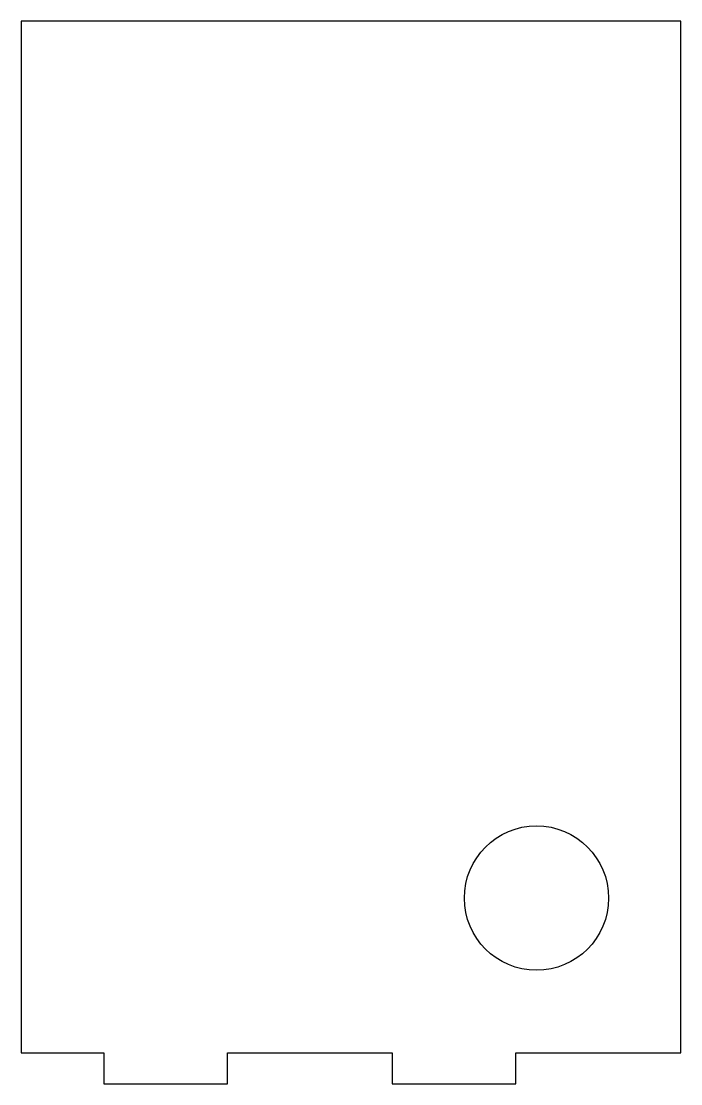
# Model space of a CAD drawing. Header units: millimetres. Extents: x 0 to 64, y 0 to 103.
import ezdxf

# ---------------------------------------------------------------- set-up
doc = ezdxf.new("R2010")
doc.units = ezdxf.units.MM
doc.layers.add('CUT', color=1, linetype='CONTINUOUS')

msp = doc.modelspace()

# ---------------------------------------------------------------- linework, layer by layer
at = {"layer": 'CUT', "color": 1}
msp.add_lwpolyline([(0, 3), (8, 3), (8, 0), (20, 0), (20, 3), (36, 3), (36, 0), (48, 0), (48, 3), (64, 3), (64, 103), (0, 103)], close=True, dxfattribs=at)
msp.add_circle((50, 18), 7, dxfattribs=at)

doc.saveas('drawing.dxf')
